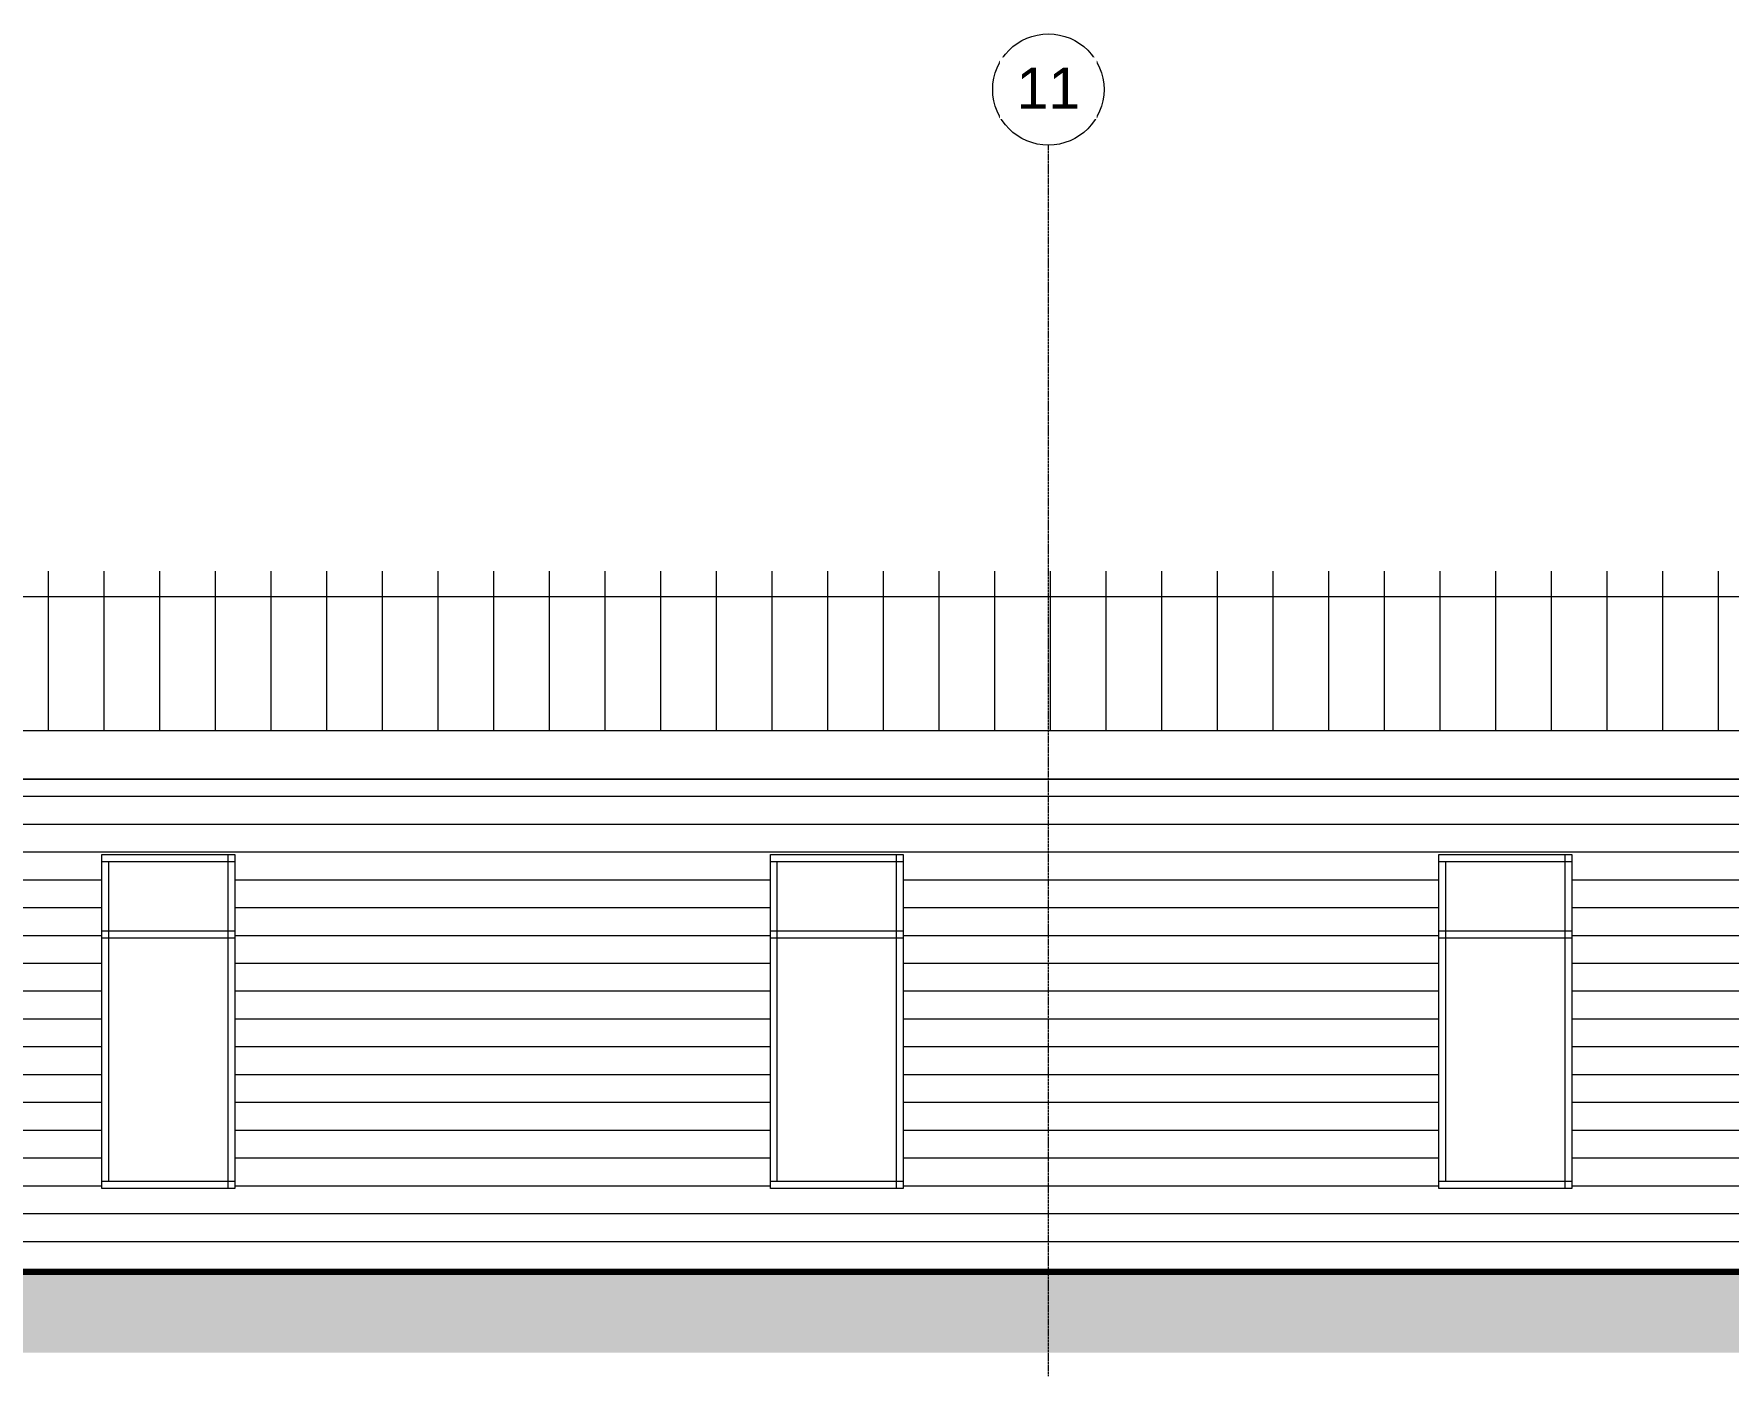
# Model space of a CAD drawing. Header units: inches. Extents: x 169 to 5088, y -73 to 356.
# Drawn here: x 748.7 to 1235.7, y -30 to 356 of the extents above; entities that cross this region are included whole.
import ezdxf

# ---------------------------------------------------------------- set-up
doc = ezdxf.new("R2010")
doc.units = ezdxf.units.IN
doc.header["$MEASUREMENT"] = 0
doc.linetypes.add('Grid Line 1_2_', pattern=[0.875, 0.5, -0.125, 0.125, -0.125])
for name, color, linetype, lineweight in [('A-GLAZ-CWMG', 51, 'Continuous', 9), ('A-ROOF', 132, 'Continuous', 18), ('A-ROOF-OTLN', 132, 'Continuous', 9), ('A-ROOF-PATT', 132, 'Continuous', 18), ('A-WALL-PATT', 111, 'Continuous', 18), ('C-TOPO', 7, 'Continuous', 9), ('L-SITE-WALL', 31, 'Continuous', 18), ('S-GRID', 1, 'Continuous', 9), ('S-GRID-IDEN', 1, 'Continuous', 9)]:
    doc.layers.add(name, color=color, linetype=linetype, lineweight=lineweight)
doc.styles.add('Arial', font='arial.ttf', dxfattribs={"height": 11.802395})

# ---------------------------------------------------------------- blocks, each defined once
blk = doc.blocks.new('Rectangular Mullion - Exterior 2_ x 4_5_-435683-Building Elevation - North')
at = {"layer": 'A-GLAZ-CWMG'}
blk.add_line((1153.56, 26), (1152.56, 26), dxfattribs=at)
blk = doc.blocks.new('Rectangular Mullion - Exterior 2_ x 4_5_-607530-Building Elevation - North')
at = {"layer": 'A-GLAZ-CWMG'}
blk.add_line((1188.75, 97), (1188.75, 24), dxfattribs=at)
blk = doc.blocks.new('Rectangular Mullion - Exterior 2_ x 4_5_-607531-Building Elevation - North')
at = {"layer": 'A-GLAZ-CWMG'}
for p in [(1152.56, 118), (1154.56, 97)]:
    blk.add_line(p, (1154.56, 118), dxfattribs=at)
blk = doc.blocks.new('Rectangular Mullion - Exterior 2_ x 4_5_-435685-Building Elevation - North')
at = {"layer": 'A-GLAZ-CWMG'}
blk.add_line((1153.56, 118), (1190.75, 118), dxfattribs=at)
blk = doc.blocks.new('Rectangular Mullion - Exterior 2_ x 4_5_-607528-Building Elevation - North')
at = {"layer": 'A-GLAZ-CWMG'}
for p, q in [((1188.75, 96), (1190.75, 96)), ((1188.75, 96), (1188.75, 26)), ((1190.75, 26), (1188.75, 26))]:
    blk.add_line(p, q, dxfattribs=at)
blk = doc.blocks.new('Rectangular Mullion - Exterior 2_ x 4_5_-435687-Building Elevation - North')
at = {"layer": 'A-GLAZ-CWMG'}
blk.add_line((1190.75, 26), (1153.56, 26), dxfattribs=at)
blk = doc.blocks.new('Rectangular Mullion - Exterior 2_ x 4_5_-435689-Building Elevation - North')
at = {"layer": 'A-GLAZ-CWMG'}
blk.add_line((1152.56, 118), (1153.56, 118), dxfattribs=at)
blk = doc.blocks.new('Rectangular Mullion - Exterior 2_ x 4_5_-V4-Building Elevation - North')
at = {"layer": 'A-GLAZ-CWMG'}
for p, q in [((1152.56, 96), (1154.56, 96)), ((1154.56, 26), (1154.56, 96)), ((1154.56, 26), (1152.56, 26))]:
    blk.add_line(p, q, dxfattribs=at)
blk = doc.blocks.new('Rectangular Mullion - Exterior 2_ x 4_5_-607549-Building Elevation - North')
at = {"layer": 'A-GLAZ-CWMG'}
blk.add_line((1573.06, 120), (1573.06, 97), dxfattribs=at)
blk = doc.blocks.new('Rectangular Mullion - Exterior 2_ x 4_5_-607550-Building Elevation - North')
at = {"layer": 'A-GLAZ-CWMG'}
for q in [(1538.87, 97), (1536.87, 26)]:
    blk.add_line((1538.87, 26), q, dxfattribs=at)
blk = doc.blocks.new('Rectangular Mullion - Exterior 2_ x 4_5_-607529-Building Elevation - North')
at = {"layer": 'A-GLAZ-CWMG'}
for p, q in [((1573.06, 118), (1575.06, 118)), ((1573.06, 118), (1573.06, 98)), ((1575.06, 98), (1573.06, 98))]:
    blk.add_line(p, q, dxfattribs=at)
blk = doc.blocks.new('Rectangular Mullion - Exterior 2_ x 4_5_-V6-Building Elevation - North')
at = {"layer": 'A-GLAZ-CWMG'}
for p, q in [((1536.87, 118), (1538.87, 118)), ((1538.87, 98), (1538.87, 118)), ((1538.87, 98), (1536.87, 98))]:
    blk.add_line(p, q, dxfattribs=at)
blk = doc.blocks.new('Rectangular Mullion - Exterior 2_ x 4_5_-435688-Building Elevation - North')
at = {"layer": 'A-GLAZ-CWMG'}
for p, q in [((1575.06, 98), (1537.87, 98)), ((1537.87, 96), (1575.06, 96))]:
    blk.add_line(p, q, dxfattribs=at)
blk = doc.blocks.new('Grid - Grid Head - Circle-50561-Building Elevation - North')
at = {"layer": 'S-GRID-IDEN'}
blk.add_circle((380.31, 340), 16, dxfattribs=at)

msp = doc.modelspace()

# ---------------------------------------------------------------- hatches: boundary and pattern name
at = {"layer": 'A-ROOF-PATT', "lineweight": 9}
h = msp.add_hatch(dxfattribs=at)
h.set_pattern_fill('FP_8', color=256, style=0, pattern_type=2)
h.set_pattern_definition([(90, (-24239.079, 1149.799), (-16, 1e-15), [])])
h.paths.add_polyline_path([(365.06, 194.11), (365.06, 194.24), (1688.31, 194.24), (1688.31, 201.49), (168.95, 201.49), (168.95, 194.11)], flags=0)
h.paths.add_polyline_path([(2045.65, 194.11), (2139.1, 194.11), (2139.1, 201.49), (2045.65, 201.49), (2045.65, 197.13)], flags=0)
h = msp.add_hatch(dxfattribs=at)
h.set_pattern_fill('FP_2', color=256, style=0, pattern_type=2)
h.set_pattern_definition([(90, (-24239.079, 1107.939), (-16, 1e-15), [])])
h.paths.add_polyline_path([(1400.29, 155.63), (2105.44, 155.63), (2105.44, 164.72), (2045.65, 164.72), (2045.65, 159.58), (1688.31, 159.58), (1688.31, 194.24), (365.81, 194.24), (365.81, 181.57), (186.31, 181.57), (186.31, 155.63), (1277.16, 155.63)], flags=0)
at = {"layer": 'A-WALL-PATT', "lineweight": 9}
h = msp.add_hatch(dxfattribs=at)
h.set_pattern_fill('FP_7', color=256, style=0, pattern_type=2)
h.set_pattern_definition([(0, (486.937, 0.75), (0, 8), [])])
h.paths.add_polyline_path([(1030.89, 0), (1709.69, 0), (1709.69, 141.62), (487.19, 141.62), (487.19, 0), (907.76, 0)], flags=0)
h.paths.add_polyline_path([(614.28, 24), (576.09, 24), (576.09, 120), (614.28, 120), (614.28, 78.67)], flags=0)
h.paths.add_polyline_path([(1154.03, 24), (1152.56, 24), (1152.56, 120), (1190.75, 120), (1190.75, 24)], flags=0)
h.paths.add_polyline_path([(960.4, 24), (960.4, 120), (998.59, 120), (998.59, 24)], flags=0)
h.paths.add_polyline_path([(1536.87, 24), (1536.87, 120), (1575.06, 120), (1575.06, 24)], flags=0)
h.paths.add_polyline_path([(768.25, 24), (768.25, 120), (806.43, 120), (806.43, 24), (784.62, 24)], flags=0)
h.paths.add_polyline_path([(1382.9, 24), (1344.72, 24), (1344.72, 120), (1382.9, 120)], flags=0)
at = {"layer": 'C-TOPO'}
h = msp.add_hatch(dxfattribs=at)
h.set_pattern_fill('FP_5', color=256, style=0, pattern_type=2)
h.set_pattern_definition([(0, (1941.997, 0), (16, 16), [16, -16]), (0, (1941.997, 6), (16, 16), [16, -16]), (0, (1941.997, 12), (16, 16), [16, -16]), (90, (1943.997, 14), (-16, 16), [16, -16]), (90, (1949.997, 14), (-16, 16), [16, -16]), (90, (1955.997, 14), (-16, 16), [16, -16])])
h.paths.add_polyline_path([(2139.1, -23.26), (2139.1, 0), (168.95, 0), (168.95, -23.26), (2015.96, -23.26)], flags=0)

# ---------------------------------------------------------------- linework, layer by layer
at = {"layer": 'A-ROOF'}
for p, q in [((365.81, 194.24), (1688.31, 194.24)), ((2105.44, 141.62), (186.31, 141.62))]:
    msp.add_line(p, q, dxfattribs=at)
at = {"layer": 'A-ROOF-OTLN'}
for p, q in [((185.56, 155.63), (2106.19, 155.63)), ((2106.77, 141.63), (184.98, 141.63))]:
    msp.add_line(p, q, dxfattribs=at)
at = {"layer": 'C-TOPO', "lineweight": 80}
for p, q in [((168.95, 0), (893.63, 0)), ((893.63, 0), (2139.1, 0))]:
    msp.add_line(p, q, dxfattribs=at)
at = {"layer": 'C-TOPO'}
for p, q in [((893.63, 0), (168.95, 0)), ((2139.1, 0), (893.63, 0))]:
    msp.add_line(p, q, dxfattribs=at)
at = {"layer": 'L-SITE-WALL'}
for p, q in [((768.25, 24), (768.25, 120)), ((768.25, 120), (806.43, 120)), ((806.43, 120), (806.43, 24)), ((960.4, 24), (960.4, 120)), ((960.4, 120), (998.59, 120)), ((998.59, 120), (998.59, 24)), ((1152.56, 24), (1152.56, 120)), ((1152.56, 120), (1190.75, 120)), ((1190.75, 120), (1190.75, 24)), ((806.43, 24), (768.25, 24)), ((998.59, 24), (960.4, 24)), ((1190.75, 24), (1152.56, 24))]:
    msp.add_line(p, q, dxfattribs=at)
at = {"layer": 'S-GRID', "linetype": 'Grid Line 1_2_'}
msp.add_line((1040.31, -30), (1040.31, 324), dxfattribs=at)

# ---------------------------------------------------------------- block references
at = {"layer": 'A-GLAZ-CWMG'}
for name, p in [('Rectangular Mullion - Exterior 2_ x 4_5_-607531-Building Elevation - North', (-384.31, 0)), ('Rectangular Mullion - Exterior 2_ x 4_5_-435689-Building Elevation - North', (-384.31, 0)), ('Rectangular Mullion - Exterior 2_ x 4_5_-V6-Building Elevation - North', (-768.63, 0)), ('Rectangular Mullion - Exterior 2_ x 4_5_-435685-Building Elevation - North', (-384.31, 0)), ('Rectangular Mullion - Exterior 2_ x 4_5_-607549-Building Elevation - North', (-768.63, 0)), ('Rectangular Mullion - Exterior 2_ x 4_5_-607529-Building Elevation - North', (-768.63, 0)), ('Rectangular Mullion - Exterior 2_ x 4_5_-607531-Building Elevation - North', (-192.16, 0)), ('Rectangular Mullion - Exterior 2_ x 4_5_-435689-Building Elevation - North', (-192.16, 0)), ('Rectangular Mullion - Exterior 2_ x 4_5_-V6-Building Elevation - North', (-576.47, 0)), ('Rectangular Mullion - Exterior 2_ x 4_5_-435685-Building Elevation - North', (-192.16, 0)), ('Rectangular Mullion - Exterior 2_ x 4_5_-607549-Building Elevation - North', (-576.47, 0)), ('Rectangular Mullion - Exterior 2_ x 4_5_-607529-Building Elevation - North', (-576.47, 0)), ('Rectangular Mullion - Exterior 2_ x 4_5_-607531-Building Elevation - North', (0, 0)), ('Rectangular Mullion - Exterior 2_ x 4_5_-435689-Building Elevation - North', (0, 0)), ('Rectangular Mullion - Exterior 2_ x 4_5_-V6-Building Elevation - North', (-384.31, 0)), ('Rectangular Mullion - Exterior 2_ x 4_5_-435685-Building Elevation - North', (0, 0)), ('Rectangular Mullion - Exterior 2_ x 4_5_-607549-Building Elevation - North', (-384.31, 0)), ('Rectangular Mullion - Exterior 2_ x 4_5_-607529-Building Elevation - North', (-384.31, 0)), ('Rectangular Mullion - Exterior 2_ x 4_5_-435688-Building Elevation - North', (-768.63, 0)), ('Rectangular Mullion - Exterior 2_ x 4_5_-435688-Building Elevation - North', (-576.47, 0)), ('Rectangular Mullion - Exterior 2_ x 4_5_-435688-Building Elevation - North', (-384.31, 0)), ('Rectangular Mullion - Exterior 2_ x 4_5_-607550-Building Elevation - North', (-768.63, 0)), ('Rectangular Mullion - Exterior 2_ x 4_5_-V4-Building Elevation - North', (-384.31, 0)), ('Rectangular Mullion - Exterior 2_ x 4_5_-607530-Building Elevation - North', (-384.31, 0)), ('Rectangular Mullion - Exterior 2_ x 4_5_-607528-Building Elevation - North', (-384.31, 0)), ('Rectangular Mullion - Exterior 2_ x 4_5_-607550-Building Elevation - North', (-576.47, 0)), ('Rectangular Mullion - Exterior 2_ x 4_5_-V4-Building Elevation - North', (-192.16, 0)), ('Rectangular Mullion - Exterior 2_ x 4_5_-607530-Building Elevation - North', (-192.16, 0)), ('Rectangular Mullion - Exterior 2_ x 4_5_-607528-Building Elevation - North', (-192.16, 0)), ('Rectangular Mullion - Exterior 2_ x 4_5_-607550-Building Elevation - North', (-384.31, 0)), ('Rectangular Mullion - Exterior 2_ x 4_5_-V4-Building Elevation - North', (0, 0)), ('Rectangular Mullion - Exterior 2_ x 4_5_-607530-Building Elevation - North', (0, 0)), ('Rectangular Mullion - Exterior 2_ x 4_5_-607528-Building Elevation - North', (0, 0)), ('Rectangular Mullion - Exterior 2_ x 4_5_-435683-Building Elevation - North', (-384.31, 0)), ('Rectangular Mullion - Exterior 2_ x 4_5_-435687-Building Elevation - North', (-384.31, 0)), ('Rectangular Mullion - Exterior 2_ x 4_5_-435683-Building Elevation - North', (-192.16, 0)), ('Rectangular Mullion - Exterior 2_ x 4_5_-435687-Building Elevation - North', (-192.16, 0)), ('Rectangular Mullion - Exterior 2_ x 4_5_-435683-Building Elevation - North', (0, 0)), ('Rectangular Mullion - Exterior 2_ x 4_5_-435687-Building Elevation - North', (0, 0))]:
    msp.add_blockref(name, p, dxfattribs=at)
at = {"layer": 'S-GRID-IDEN'}
msp.add_blockref('Grid - Grid Head - Circle-50561-Building Elevation - North', (660, 0), dxfattribs=at)

# ---------------------------------------------------------------- next in the draw order: texts
at = {"layer": 'S-GRID-IDEN', "insert": (1040.31, 346.29), "char_height": 11.802, "width": 21.888, "attachment_point": 2, "line_spacing_factor": 0.938532, "style": 'Arial', "bg_fill": 3, "box_fill_scale": 1.25, "bg_fill_color": 0, "bg_fill_transparency": 0}
msp.add_mtext('11', dxfattribs=at)

doc.saveas('drawing.dxf')
